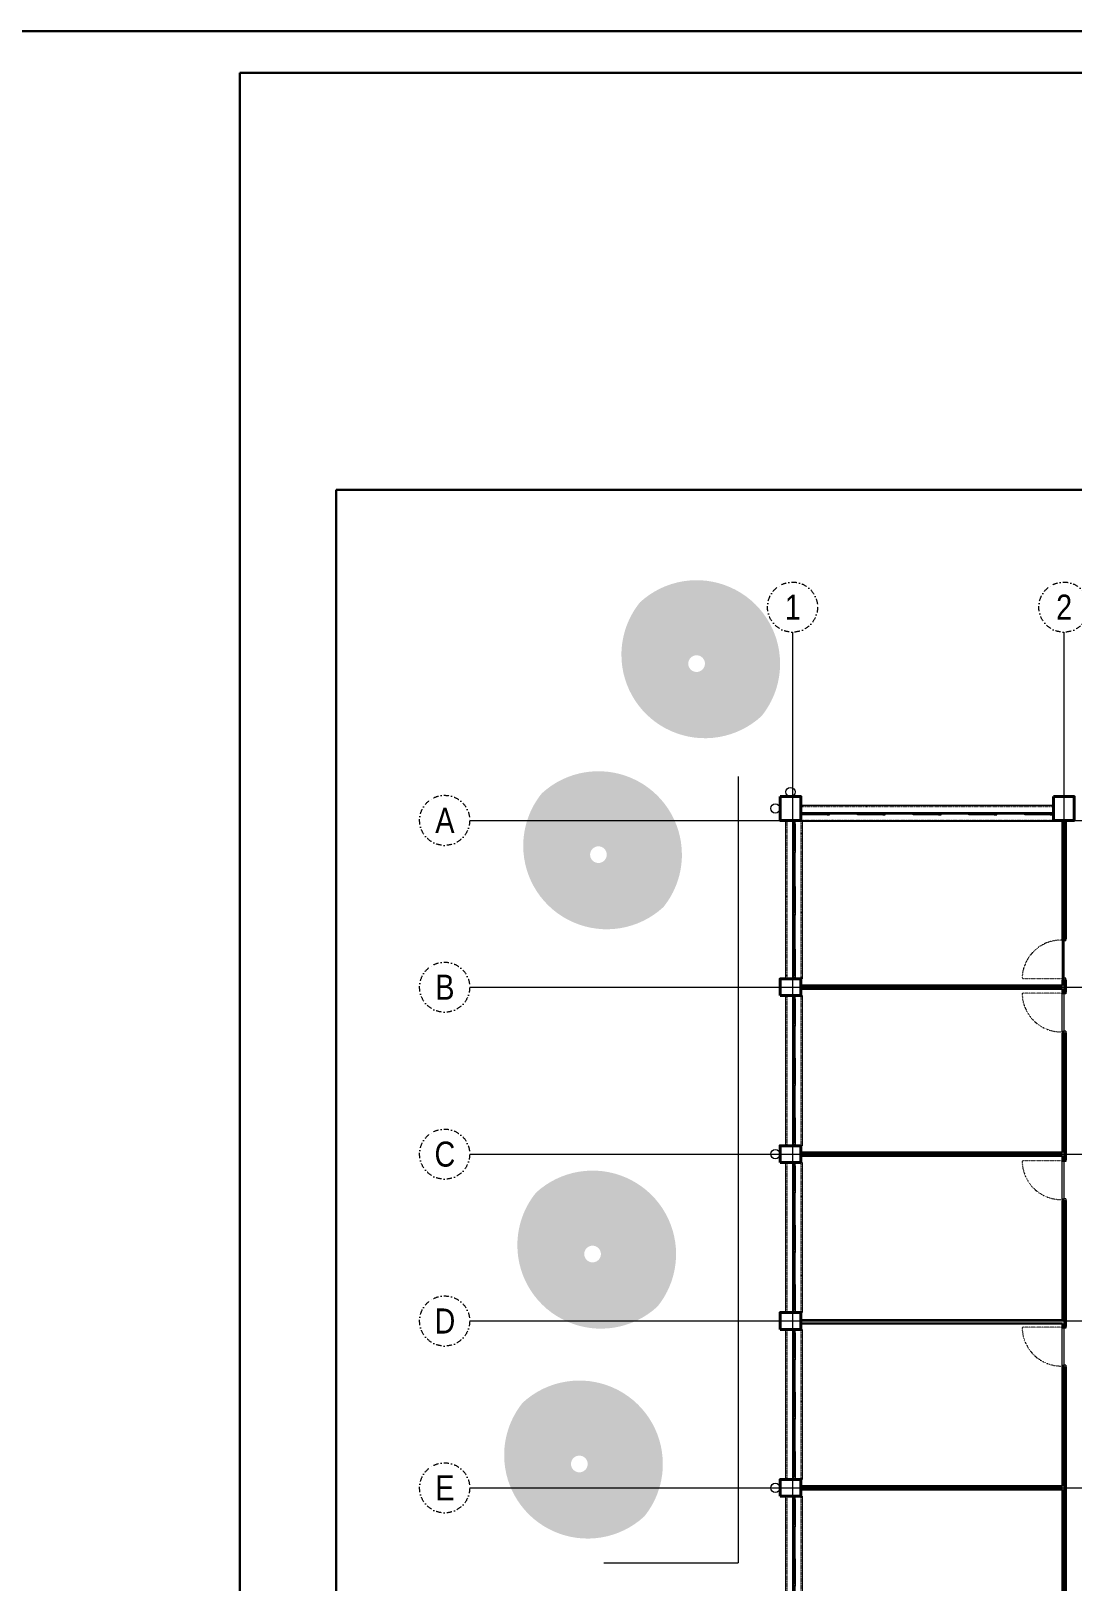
# Model space of a CAD drawing. Header units: centimetres. Extents: x 405464 to 563355, y 50011 to 66875.
# Drawn here: x 502564 to 505060, y 55294 to 59011 of the extents above; entities that cross this region are included whole.
import ezdxf
from ezdxf.enums import TextEntityAlignment as Align

# ---------------------------------------------------------------- set-up
doc = ezdxf.new("R2010")
doc.units = ezdxf.units.CM
doc.linetypes.add('DASHDOT', pattern=[25.4, 12.7, -6.35, 0, -6.35])
doc.linetypes.add('DOT', pattern=[0.25, 0, -0.25])
doc.layers.get('0').update_dxf_attribs({"lineweight": 9})
for name, color, linetype, lineweight in [('0-KRCN-MİMARİ-220526', 8, 'Continuous', 9), ('0-KRCN-Z-ANTET', 71, 'Continuous', 30), ('A_Aks', 30, 'DASHDOT', 9), ('A_Arka', 8, 'Continuous', 9), ('A_Denizlik-Ex', 124, 'Continuous', 13), ('A_Duvar-alçiplak', 3, 'Continuous', 30), ('A_Kolon', 6, 'Continuous', 40), ('A_Pencere Doğrama-Ex', 140, 'Continuous', 15), ('A_Tretuar', 33, 'Continuous', 9)]:
    doc.layers.add(name, color=color, linetype=linetype, lineweight=lineweight)
doc.styles.add('Antet_Style 02', font='swissck.ttf')

# ---------------------------------------------------------------- blocks, each defined once
blk = doc.blocks.new('alp380_2')
at = {"color": 0}
for p, q in [((-16.5, 280.8), (-16.5, 209.6)), ((-16.5, 59.2), (-16.5, 130.4))]:
    blk.add_line(p, q, dxfattribs=at)
for points in [[(-14.5, 360), (-14.5, 356), (-18.5, 356), (-18.5, 360)], [(-14.5, 284.8), (-14.5, 280.8), (-18.5, 280.8), (-18.5, 284.8)], [(-14.5, 209.6), (-14.5, 205.6), (-18.5, 205.6), (-18.5, 209.6)], [(-14.5, 134.4), (-14.5, 130.4), (-18.5, 130.4), (-18.5, 134.4)], [(-14.5, 59.2), (-14.5, 55.2), (-18.5, 55.2), (-18.5, 59.2)], [(-14.5, -16), (-14.5, -20), (-18.5, -20), (-18.5, -16)]]:
    blk.add_lwpolyline(points, close=True, dxfattribs=at)
for points in [[(-17.5, 356), (-17.5, 352), (-13.5, 352), (-13.5, 358), (-14.5, 358)], [(-15.5, 288.8), (-15.5, 352)], [(-17.5, 284.8), (-17.5, 288.8), (-13.5, 288.8), (-13.5, 282.8), (-14.5, 282.8)], [(-17.5, 205.6), (-17.5, 201.6), (-13.5, 201.6), (-13.5, 207.6), (-14.5, 207.6)], [(-15.5, 138.4), (-15.5, 201.6)], [(-17.5, 134.4), (-17.5, 138.4), (-13.5, 138.4), (-13.5, 132.4), (-14.5, 132.4)], [(-17.5, 55.2), (-17.5, 51.2), (-13.5, 51.2), (-13.5, 57.2), (-14.5, 57.2)], [(-15.5, -12), (-15.5, 51.2)], [(-17.5, -16), (-17.5, -12), (-13.5, -12), (-13.5, -18), (-14.5, -18)]]:
    blk.add_lwpolyline(points, dxfattribs=at)
at = {"layer": 'A_Arka', "color": 0}
for points in [[(-18.5, -20), (-18.5, 360)], [(-14.5, 284.8), (-14.5, 205.6)], [(-14.5, 134.4), (-14.5, 55.2)]]:
    blk.add_lwpolyline(points, dxfattribs=at)
for points in [[(-17.5, 352), (-13.5, 352), (-13.5, 288.8), (-17.5, 288.8)], [(-17.5, 201.6), (-13.5, 201.6), (-13.5, 138.4), (-17.5, 138.4)], [(-17.5, 51.2), (-13.5, 51.2), (-13.5, -12), (-17.5, -12)]]:
    blk.add_lwpolyline(points, close=True, dxfattribs=at)
at = {"layer": 'A_Denizlik-Ex', "color": 0}
for p, q in [((-36, -20), (-36, 360)), ((3, 360), (0, 360)), ((3, 360), (0, 360)), ((3, 360), (3, -20)), ((3, -20), (0, -20))]:
    blk.add_line(p, q, dxfattribs=at)
at = {"layer": 'A_Denizlik-Ex', "color": 0, "linetype": 'DOT'}
for p, q in [((-33, -20), (-33, 360)), ((0, 360), (0, -20))]:
    blk.add_line(p, q, dxfattribs=at)
blk = doc.blocks.new('alp360')
at = {"color": 8}
for p, q in [((-16.5, 284.8), (-16.5, 217.6)), ((-16.5, 75.2), (-16.5, 142.4))]:
    blk.add_line(p, q, dxfattribs=at)
for points in [[(-14.5, 360), (-14.5, 356), (-18.5, 356), (-18.5, 360)], [(-14.5, 288.8), (-14.5, 284.8), (-18.5, 284.8), (-18.5, 288.8)], [(-14.5, 217.6), (-14.5, 213.6), (-18.5, 213.6), (-18.5, 217.6)], [(-14.5, 146.4), (-14.5, 142.4), (-18.5, 142.4), (-18.5, 146.4)], [(-14.5, 75.2), (-14.5, 71.2), (-18.5, 71.2), (-18.5, 75.2)], [(-14.5, 4), (-14.5, 0), (-18.5, 0), (-18.5, 4)]]:
    blk.add_lwpolyline(points, close=True, dxfattribs=at)
for points in [[(-17.5, 356), (-17.5, 352), (-13.5, 352), (-13.5, 358), (-14.5, 358)], [(-15.5, 292.8), (-15.5, 352)], [(-17.5, 288.8), (-17.5, 292.8), (-13.5, 292.8), (-13.5, 286.8), (-14.5, 286.8)], [(-17.5, 213.6), (-17.5, 209.6), (-13.5, 209.6), (-13.5, 215.6), (-14.5, 215.6)], [(-15.5, 150.4), (-15.5, 209.6)], [(-17.5, 146.4), (-17.5, 150.4), (-13.5, 150.4), (-13.5, 144.4), (-14.5, 144.4)], [(-17.5, 71.2), (-17.5, 67.2), (-13.5, 67.2), (-13.5, 73.2), (-14.5, 73.2)], [(-15.5, 8), (-15.5, 67.2)], [(-17.5, 4), (-17.5, 8), (-13.5, 8), (-13.5, 2), (-14.5, 2)]]:
    blk.add_lwpolyline(points, dxfattribs=at)
at = {"layer": 'A_Arka', "color": 8}
for points in [[(-18.5, 0), (-18.5, 360)], [(-14.5, 288.8), (-14.5, 213.6)], [(-14.5, 146.4), (-14.5, 71.2)]]:
    blk.add_lwpolyline(points, dxfattribs=at)
for points in [[(-17.5, 352), (-13.5, 352), (-13.5, 292.8), (-17.5, 292.8)], [(-17.5, 209.6), (-13.5, 209.6), (-13.5, 150.4), (-17.5, 150.4)], [(-17.5, 67.2), (-13.5, 67.2), (-13.5, 8), (-17.5, 8)]]:
    blk.add_lwpolyline(points, close=True, dxfattribs=at)
at = {"layer": 'A_Denizlik-Ex', "color": 8}
for p, q in [((-36, 0), (-36, 360)), ((3, 360), (0, 360)), ((3, 360), (0, 360)), ((3, 360), (3, 0)), ((3, 0), (0, 0))]:
    blk.add_line(p, q, dxfattribs=at)
at = {"layer": 'A_Denizlik-Ex', "color": 8, "linetype": 'DOT'}
for p, q in [((-33, 0), (-33, 360)), ((0, 360), (0, 0))]:
    blk.add_line(p, q, dxfattribs=at)
blk = doc.blocks.new('a_aks')
at = {"layer": 'A_Aks', "color": 8, "ltscale": 200}
for p, q in [((30, 5308), (30, -831.1)), ((680, 5308), (680, -831.1)), ((-743.4, 4857), (1930, 4857)), ((-743.4, 4457), (1580, 4457)), ((-743.4, 4057), (1580, 4057)), ((-743.4, 3657), (1580, 3657)), ((-743.4, 3257), (12633.6, 3257))]:
    blk.add_line(p, q, dxfattribs=at)
at = {"layer": 'A_Aks', "color": 8}
for centre in [(30, 5368), (680, 5368), (-803.4, 4857), (-803.4, 4457), (-803.4, 4057), (-803.4, 3657), (-803.4, 3257)]:
    blk.add_circle(centre, 60, dxfattribs=at)
at = {"layer": 'A_Aks', "color": 8, "style": 'Antet_Style 02'}
for s, p in [('1', (30.7, 5368)), ('2', (680.7, 5368)), ('A', (-802.8, 4857)), ('B', (-802.8, 4457)), ('C', (-802.8, 4057)), ('D', (-802.8, 3657)), ('E', (-802.8, 3257))]:
    blk.add_text(s, height=60, dxfattribs=at).set_placement(p, align=Align.MIDDLE_CENTER)
blk = doc.blocks.new('mimari_yeni_durum')
at = {"transparency": 33554559}
h = blk.add_hatch(color=8, dxfattribs=at)
h.dxf.hatch_style = 1
h.set_gradient(color1=(128, 128, 128), color2=(214, 214, 214), name='INVSPHERICAL')
h.paths.add_polyline_path([(0.2, 5232.6, 0.653656), (-335.4, 5379.6, 0.171763), (-379.9, 5253.8, 0.653656), (-44.3, 5106.8, 0.171763)])
h.paths.add_polyline_path([(-219.8, 5232.6, -1), (-179.8, 5232.6, -1)], flags=16)
h = blk.add_hatch(color=8, dxfattribs=at)
h.dxf.hatch_style = 1
h.set_gradient(color1=(128, 128, 128), color2=(214, 214, 214), name='INVSPHERICAL')
h.paths.add_polyline_path([(-235, 4774.7, 0.653656), (-570.6, 4921.7, 0.171763), (-615.1, 4795.9, 0.653656), (-279.5, 4648.9, 0.171763)])
h.paths.add_polyline_path([(-455, 4774.7, -1), (-415, 4774.7, -1)], flags=16)
h = blk.add_hatch(color=8, dxfattribs=at)
h.dxf.hatch_style = 1
h.set_gradient(color1=(128, 128, 128), color2=(214, 214, 214), name='INVSPHERICAL')
h.paths.add_polyline_path([(-249, 3817.5, 0.653656), (-584.6, 3964.5, 0.171763), (-629.2, 3838.7, 0.653656), (-293.6, 3691.6, 0.171763)])
h.paths.add_polyline_path([(-469, 3817.5, -1), (-429, 3817.5, -1)], flags=16)
h = blk.add_hatch(color=8, dxfattribs=at)
h.dxf.hatch_style = 1
h.set_gradient(color1=(128, 128, 128), color2=(214, 214, 214), name='INVSPHERICAL')
h.paths.add_polyline_path([(-280.7, 3314.3, 0.653656), (-616.3, 3461.3, 0.171763), (-660.8, 3335.5, 0.653656), (-325.2, 3188.5, 0.171763)])
h.paths.add_polyline_path([(-500.7, 3314.3, -1), (-460.7, 3314.3, -1)], flags=16)
at = {"color": 8}
for p, q in [((183.6, 4873.5), (120.8, 4873.5)), ((317.1, 4873.5), (254.3, 4873.5)), ((450.7, 4873.5), (387.9, 4873.5)), ((584.2, 4873.5), (521.4, 4873.5)), ((677, 4570), (676, 4570)), ((676, 4570), (676, 4478)), ((677, 4572), (685, 4572)), ((677, 4569), (677, 4572)), ((677, 4572), (677, 4572)), ((677, 4569), (677, 4570)), ((680, 4569), (677, 4569)), ((680, 4569), (677, 4569)), ((680, 4478), (680, 4569)), ((680, 4568), (680, 4569)), ((685, 4568), (680, 4568)), ((685, 4568), (685, 4572)), ((676, 4478), (676, 4477)), ((676, 4477), (677, 4477)), ((677, 4478), (680, 4478)), ((677, 4477), (677, 4478)), ((680, 4478), (677, 4478)), ((677, 4478), (677, 4475)), ((677, 4475), (685, 4475)), ((680, 4479), (680, 4478)), ((685, 4479), (680, 4479)), ((685, 4475), (685, 4479)), ((676, 4442), (676, 4443)), ((676, 4443), (677, 4443)), ((676, 4350), (676, 4442)), ((677, 4445), (685, 4445)), ((677, 4442), (677, 4445)), ((677, 4443), (677, 4442)), ((677, 4442), (680, 4442)), ((680, 4442), (677, 4442)), ((680, 4442), (680, 4351)), ((680, 4441), (680, 4442)), ((685, 4441), (680, 4441)), ((685, 4445), (685, 4441)), ((677, 4350), (676, 4350)), ((680, 4351), (677, 4351)), ((677, 4351), (677, 4350)), ((680, 4351), (677, 4351)), ((677, 4351), (677, 4348)), ((685, 4352), (680, 4352)), ((680, 4352), (680, 4351)), ((685, 4352), (685, 4348)), ((677, 4348), (685, 4348)), ((677, 4348), (677, 4348)), ((676, 4040), (676, 4041)), ((676, 4041), (677, 4041)), ((676, 3948), (676, 4040)), ((677, 4043), (685, 4043)), ((677, 4040), (677, 4043)), ((677, 4041), (677, 4040)), ((677, 4040), (680, 4040)), ((680, 4040), (677, 4040)), ((680, 4040), (680, 3949)), ((680, 4039), (680, 4040)), ((685, 4039), (680, 4039)), ((685, 4043), (685, 4039)), ((677, 3948), (676, 3948)), ((680, 3949), (677, 3949)), ((677, 3949), (677, 3948)), ((680, 3949), (677, 3949)), ((677, 3949), (677, 3946)), ((677, 3946), (685, 3946)), ((677, 3946), (677, 3946)), ((685, 3950), (680, 3950)), ((680, 3950), (680, 3949)), ((685, 3950), (685, 3946)), ((677, 3644), (685, 3644)), ((677, 3641), (677, 3644)), ((685, 3644), (685, 3640)), ((676, 3641), (676, 3642)), ((676, 3642), (677, 3642)), ((676, 3549), (676, 3641)), ((677, 3642), (677, 3641)), ((677, 3641), (680, 3641)), ((680, 3641), (677, 3641)), ((680, 3641), (680, 3550)), ((680, 3640), (680, 3641)), ((685, 3640), (680, 3640)), ((677, 3549), (676, 3549)), ((680, 3550), (677, 3550)), ((677, 3550), (677, 3549)), ((680, 3550), (677, 3550)), ((677, 3550), (677, 3547)), ((677, 3547), (685, 3547)), ((677, 3547), (677, 3547)), ((685, 3551), (680, 3551)), ((680, 3551), (680, 3550)), ((685, 3551), (685, 3547))]:
    blk.add_line(p, q, dxfattribs=at)
for points in [[(54, 4871.5), (50, 4871.5), (50, 4875.5), (54, 4875.5)], [(120.8, 4871.5), (116.8, 4871.5), (116.8, 4875.5), (120.8, 4875.5)], [(187.6, 4871.5), (183.6, 4871.5), (183.6, 4875.5), (187.6, 4875.5)], [(254.3, 4871.5), (250.3, 4871.5), (250.3, 4875.5), (254.3, 4875.5)], [(321.1, 4871.5), (317.1, 4871.5), (317.1, 4875.5), (321.1, 4875.5)], [(387.9, 4871.5), (383.9, 4871.5), (383.9, 4875.5), (387.9, 4875.5)], [(454.7, 4871.5), (450.7, 4871.5), (450.7, 4875.5), (454.7, 4875.5)], [(521.4, 4871.5), (517.4, 4871.5), (517.4, 4875.5), (521.4, 4875.5)], [(588.2, 4871.5), (584.2, 4871.5), (584.2, 4875.5), (588.2, 4875.5)], [(655, 4871.5), (651, 4871.5), (651, 4875.5), (655, 4875.5)]]:
    blk.add_lwpolyline(points, close=True, dxfattribs=at)
for points in [[(54, 4874.5), (58, 4874.5), (58, 4870.5), (52, 4870.5), (52, 4871.5)], [(58, 4872.5), (112.8, 4872.5)], [(116.8, 4874.5), (112.8, 4874.5), (112.8, 4870.5), (118.8, 4870.5), (118.8, 4871.5)], [(187.6, 4874.5), (191.6, 4874.5), (191.6, 4870.5), (185.6, 4870.5), (185.6, 4871.5)], [(191.6, 4872.5), (246.3, 4872.5)], [(250.3, 4874.5), (246.3, 4874.5), (246.3, 4870.5), (252.3, 4870.5), (252.3, 4871.5)], [(321.1, 4874.5), (325.1, 4874.5), (325.1, 4870.5), (319.1, 4870.5), (319.1, 4871.5)], [(325.1, 4872.5), (379.9, 4872.5)], [(383.9, 4874.5), (379.9, 4874.5), (379.9, 4870.5), (385.9, 4870.5), (385.9, 4871.5)], [(454.7, 4874.5), (458.7, 4874.5), (458.7, 4870.5), (452.7, 4870.5), (452.7, 4871.5)], [(458.7, 4872.5), (513.4, 4872.5)], [(517.4, 4874.5), (513.4, 4874.5), (513.4, 4870.5), (519.4, 4870.5), (519.4, 4871.5)], [(588.2, 4874.5), (592.2, 4874.5), (592.2, 4870.5), (586.2, 4870.5), (586.2, 4871.5)], [(592.2, 4872.5), (647, 4872.5)], [(651, 4874.5), (647, 4874.5), (647, 4870.5), (653, 4870.5), (653, 4871.5)]]:
    blk.add_lwpolyline(points, dxfattribs=at)
at = {"color": 8, "linetype": 'DOT'}
for points in [[(677, 4477), (580, 4477)], [(677, 4443), (580, 4443)], [(677, 4041), (580, 4041)], [(677, 3642), (580, 3642)]]:
    blk.add_lwpolyline(points, dxfattribs=at)
for centre, start, end in [((673.5, 4476.5), 87.7987, 179.7206), ((673.5, 4443.5), 180.2794, 272.2013), ((673.5, 4041.5), 180.2794, 272.2013), ((673.5, 3642.5), 180.2794, 272.2013)]:
    blk.add_arc(centre, 93.5, start, end, dxfattribs=at)
at = {"layer": 'A_Arka', "color": 8}
for points in [[(50, 4875.5), (655, 4875.5)], [(187.6, 4871.5), (116.8, 4871.5)], [(321.1, 4871.5), (250.3, 4871.5)], [(454.7, 4871.5), (383.9, 4871.5)], [(588.2, 4871.5), (517.4, 4871.5)]]:
    blk.add_lwpolyline(points, dxfattribs=at)
for points in [[(112.8, 4874.5), (112.8, 4870.5), (58, 4870.5), (58, 4874.5)], [(246.3, 4874.5), (246.3, 4870.5), (191.6, 4870.5), (191.6, 4874.5)], [(379.9, 4874.5), (379.9, 4870.5), (325.1, 4870.5), (325.1, 4874.5)], [(513.4, 4874.5), (513.4, 4870.5), (458.7, 4870.5), (458.7, 4874.5)], [(647, 4874.5), (647, 4870.5), (592.2, 4870.5), (592.2, 4874.5)]]:
    blk.add_lwpolyline(points, close=True, dxfattribs=at)
for centre in [(25, 4925), (-11, 4885.5), (-11, 4057), (-11, 3257)]:
    blk.add_circle(centre, 11, dxfattribs=at)
at = {"layer": 'A_Denizlik-Ex', "color": 8}
for p, q in [((50, 4893), (655, 4893)), ((50, 4854), (50, 4857)), ((655, 4854), (50, 4854)), ((655, 4854), (655, 4857)), ((655, 4854), (655, 4857))]:
    blk.add_line(p, q, dxfattribs=at)
at = {"layer": 'A_Denizlik-Ex', "color": 8, "linetype": 'DOT'}
for p, q in [((50, 4890), (655, 4890)), ((655, 4857), (50, 4857))]:
    blk.add_line(p, q, dxfattribs=at)
at = {"layer": 'A_Duvar-alçiplak', "color": 8}
for p, q in [((677, 4572), (677, 4857)), ((685, 4572), (685, 4857)), ((50, 4461), (677, 4461)), ((677, 4461), (677, 4475)), ((685, 4445), (685, 4475)), ((50, 4453), (677, 4453)), ((677, 4445), (677, 4453)), ((677, 4061), (677, 4348)), ((685, 4043), (685, 4348)), ((50, 4061), (677, 4061)), ((50, 4053), (677, 4053)), ((677, 4043), (677, 4053)), ((677, 3659), (677, 3946)), ((685, 3644), (685, 3946)), ((50, 3659), (677, 3659)), ((50, 3651), (677, 3651)), ((677, 3644), (677, 3651)), ((677, 3261), (677, 3547)), ((685, 2986), (685, 3547)), ((50, 3261), (677, 3261)), ((50, 3253), (677, 3253)), ((677, 2986), (677, 3253))]:
    blk.add_line(p, q, dxfattribs=at)
at = {"layer": 'A_Kolon', "color": 8}
for points in [[(0, 4914), (0, 4857), (50, 4857), (50, 4914), (0, 4914)], [(655, 4914), (655, 4857), (705, 4857), (705, 4914), (655, 4914)], [(0, 4437), (0, 4477), (50, 4477), (50, 4437), (0, 4437)], [(0, 4037), (0, 4077), (50, 4077), (50, 4037), (0, 4037)], [(0, 3637), (0, 3677), (50, 3677), (50, 3637), (0, 3637)], [(0, 3237), (0, 3277), (50, 3277), (50, 3237), (0, 3237)]]:
    blk.add_lwpolyline(points, dxfattribs=at)
at = {"layer": 'A_Tretuar', "color": 8}
for p in [(-100, 4962), (-422.1, 3077)]:
    blk.add_line(p, (-100, 3077), dxfattribs=at)
at = {"layer": 'A_Aks', "color": 8}
blk.add_blockref('a_aks', (0, 0), dxfattribs=at)
at = {"layer": 'A_Pencere Doğrama-Ex', "color": 8}
for name, p in [('alp380_2', (50, 4497)), ('alp360', (50, 4077)), ('alp360', (50, 3677)), ('alp360', (50, 3277)), ('alp360', (50, 2877))]:
    blk.add_blockref(name, p, dxfattribs=at)
blk = doc.blocks.new('A$C9e52caec')
at = {"color": 8}
blk.add_blockref('mimari_yeni_durum', (0, 0), dxfattribs=at)

msp = doc.modelspace()

# ---------------------------------------------------------------- block references
at = {"layer": '0-KRCN-MİMARİ-220526', "rotation": 359.999999999997}
msp.add_blockref('A$C9e52caec', (504358.3, 52262.4, 74), dxfattribs=at)

# ---------------------------------------------------------------- next in the draw order: linework, layer by layer
at = {"layer": '0-KRCN-Z-ANTET'}
for points in [[(405464.1, 50011.3), (563355.4, 50011.3), (563355.4, 59011.3), (405464.1, 59011.3)], [(503064.1, 50111.3), (544661.8, 50111.3), (544661.8, 58911.3), (503064.1, 58911.3)], [(503294.8, 57911.3), (518977.4, 57911.3), (518977.4, 51111.3), (503294.8, 51111.3)]]:
    msp.add_lwpolyline(points, close=True, dxfattribs=at)

doc.saveas('drawing.dxf')
